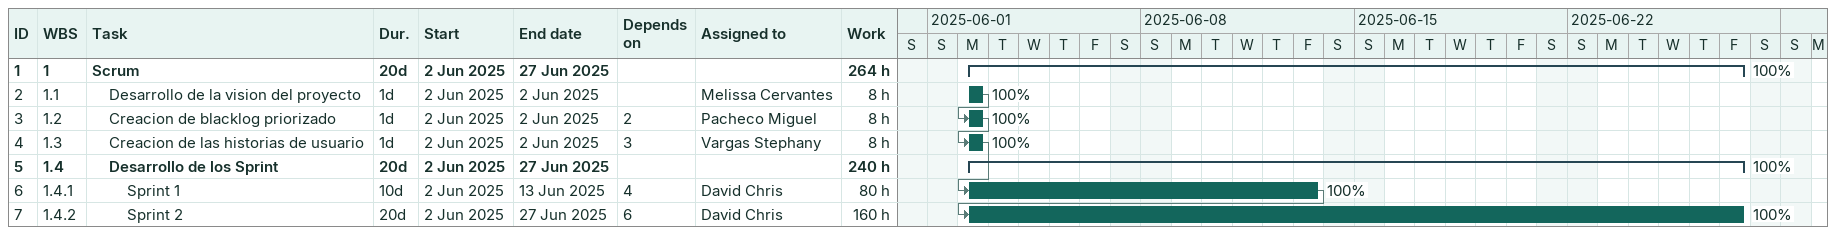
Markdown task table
| ID | WBS | Task | Duration | Start | Finish | Predecessors | Resources | % complete | Work (h) |
|---|---|---|---|---|---|---|---|---|---|
| 1 | 1 | **Scrum** | 20d | 2025-06-02 | 2025-06-27 |  |  | 100 | 264 |
| 2 | 1.1 | Desarrollo de la vision del proyecto | 1d | 2025-06-02 | 2025-06-02 |  | Melissa Cervantes | 100 | 8 |
| 3 | 1.2 | Creacion de blacklog priorizado | 1d | 2025-06-02 | 2025-06-02 | 2 | Pacheco Miguel | 100 | 8 |
| 4 | 1.3 | Creacion de las historias de usuario | 1d | 2025-06-02 | 2025-06-02 | 3 | Vargas Stephany | 100 | 8 |
| 5 | 1.4 | **Desarrollo de los Sprint** | 20d | 2025-06-02 | 2025-06-27 |  |  | 100 | 240 |
| 6 | 1.4.1 | Sprint 1 | 10d | 2025-06-02 | 2025-06-13 | 4 | David Chris | 100 | 80 |
| 7 | 1.4.2 | Sprint 2 | 20d | 2025-06-02 | 2025-06-27 | 6 | David Chris | 100 | 160 |
